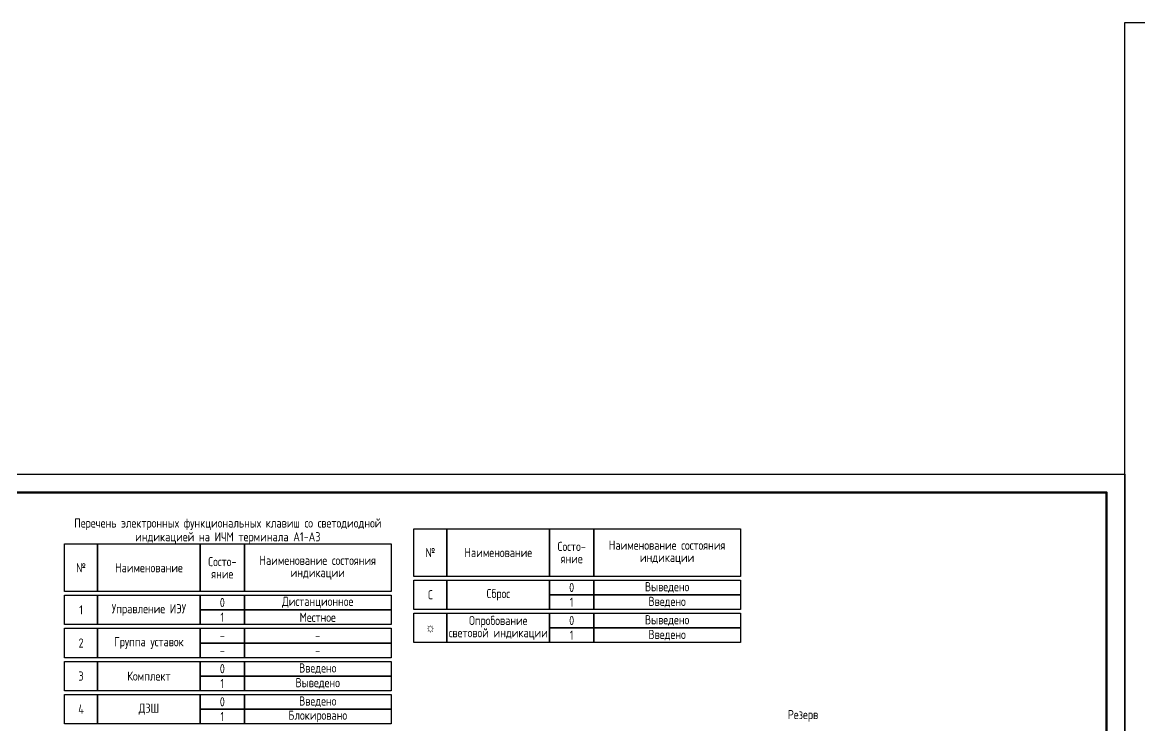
# Model space of a CAD drawing. Header units: millimetres. Extents: x -840 to 2694, y 0 to 584.
# Drawn here: x 1799.5 to 2104, y 228.4 to 419.9 of the extents above; entities that cross this region are included whole.
import ezdxf

# ---------------------------------------------------------------- set-up
doc = ezdxf.new("R2010")
doc.units = ezdxf.units.MM
doc.styles.add('Gost type A_2.5', font='GOST_0.TTF', dxfattribs={"height": 2.5})
doc.styles.add('Gost_type_A', font='GOST_0.TTF')

# ---------------------------------------------------------------- blocks, each defined once
blk = doc.blocks.new('Формат_А3')
blk.add_lwpolyline([(-420, 297), (0, 297), (0, 0), (-420, 0)], close=True)
at = {"lineweight": 50}
blk.add_lwpolyline([(-400, 292), (-5, 292), (-5, 5), (-400, 5)], close=True, dxfattribs=at)

msp = doc.modelspace()

# ---------------------------------------------------------------- linework, layer by layer
for points in [[(2397, 419.88), (2397, -0.12), (2100, -0.12), (2100, 419.88)], [(1906.21, 282), (1915.21, 282), (1915.21, 269), (1906.21, 269)], [(1915.21, 282), (1943.21, 282), (1943.21, 269), (1915.21, 269)], [(1943.21, 282), (1955.21, 282), (1955.21, 269), (1943.21, 269)], [(1955.21, 282), (1995.21, 282), (1995.21, 269), (1955.21, 269)], [(1811, 277.87), (1820, 277.87), (1820, 264.87), (1811, 264.87)], [(1820, 277.87), (1848, 277.87), (1848, 264.87), (1820, 264.87)], [(1848, 277.87), (1860, 277.87), (1860, 264.87), (1848, 264.87)], [(1860, 277.87), (1900, 277.87), (1900, 264.87), (1860, 264.87)], [(1906.21, 268), (1915.21, 268), (1915.21, 260), (1906.21, 260)], [(1915.21, 268), (1943.21, 268), (1943.21, 260), (1915.21, 260)], [(1943.21, 268), (1955.21, 268), (1955.21, 264), (1943.21, 264)], [(1955.21, 268), (1995.21, 268), (1995.21, 264), (1955.21, 264)], [(1811, 263.87), (1820, 263.87), (1820, 255.87), (1811, 255.87)], [(1820, 263.87), (1848, 263.87), (1848, 255.87), (1820, 255.87)], [(1848, 263.87), (1860, 263.87), (1860, 259.87), (1848, 259.87)], [(1860, 263.87), (1900, 263.87), (1900, 259.87), (1860, 259.87)], [(1943.21, 264), (1955.21, 264), (1955.21, 260), (1943.21, 260)], [(1955.21, 264), (1995.21, 264), (1995.21, 260), (1955.21, 260)], [(1848, 259.87), (1860, 259.87), (1860, 255.87), (1848, 255.87)], [(1860, 259.87), (1900, 259.87), (1900, 255.87), (1860, 255.87)], [(1906.21, 259), (1915.21, 259), (1915.21, 251), (1906.21, 251)], [(1915.21, 259), (1943.21, 259), (1943.21, 251), (1915.21, 251)], [(1943.21, 259), (1955.21, 259), (1955.21, 255), (1943.21, 255)], [(1955.21, 259), (1995.21, 259), (1995.21, 255), (1955.21, 255)], [(1811, 254.87), (1820, 254.87), (1820, 246.87), (1811, 246.87)], [(1820, 254.87), (1848, 254.87), (1848, 246.87), (1820, 246.87)], [(1848, 254.87), (1860, 254.87), (1860, 250.87), (1848, 250.87)], [(1860, 254.87), (1900, 254.87), (1900, 250.87), (1860, 250.87)], [(1943.21, 255), (1955.21, 255), (1955.21, 251), (1943.21, 251)], [(1955.21, 255), (1995.21, 255), (1995.21, 251), (1955.21, 251)], [(1848, 250.87), (1860, 250.87), (1860, 246.87), (1848, 246.87)], [(1860, 250.87), (1900, 250.87), (1900, 246.87), (1860, 246.87)], [(1811, 245.87), (1820, 245.87), (1820, 237.87), (1811, 237.87)], [(1811, 245.87), (1820, 245.87), (1820, 237.87), (1811, 237.87)], [(1820, 245.87), (1848, 245.87), (1848, 237.87), (1820, 237.87)], [(1848, 245.87), (1860, 245.87), (1860, 241.87), (1848, 241.87)], [(1860, 245.87), (1900, 245.87), (1900, 241.87), (1860, 241.87)], [(1848, 241.87), (1860, 241.87), (1860, 237.87), (1848, 237.87)], [(1860, 241.87), (1900, 241.87), (1900, 237.87), (1860, 237.87)], [(1811, 236.87), (1820, 236.87), (1820, 228.87), (1811, 228.87)], [(1820, 236.87), (1848, 236.87), (1848, 228.87), (1820, 228.87)], [(1848, 236.87), (1860, 236.87), (1860, 232.87), (1848, 232.87)], [(1860, 236.87), (1900, 236.87), (1900, 232.87), (1860, 232.87)], [(1848, 232.87), (1860, 232.87), (1860, 228.87), (1848, 228.87)], [(1860, 232.87), (1900, 232.87), (1900, 228.87), (1860, 228.87)]]:
    msp.add_lwpolyline(points, close=True)

# ---------------------------------------------------------------- block references
at = {"color": 1}
msp.add_blockref('Формат_А3', (2100, -0.12), dxfattribs=at)

# ---------------------------------------------------------------- texts
at = {"char_height": 2.5}
for s, insert, width, attachment_point, line_spacing_factor, style in [('Перечень электронных функциональных клавиш со светодиодной индикацией на ИЧМ терминала А1-A3', (1855.5, 277.87), 89, 8, 0.9, 'Gost_type_A'), ('Состо- яние', (1949.21, 275.5), 12, 5, 0.8, 'Gost_type_A'), ('Наименование состояния индикации ', (1975.21, 275.5), 40, 5, 0.8, 'Gost_type_A'), ('Состо- яние', (1854, 271.37), 12, 5, 0.8, 'Gost_type_A'), ('Наименование состояния индикации', (1880, 271.37), 40, 5, 0.8, 'Gost_type_A'), ('№ ', (1910.71, 275.5), 9, 5, 0.8, 'Gost_type_A'), ('Наименование ', (1929.21, 275.5), 28, 5, 0.8, 'Gost_type_A'), ('№ ', (1815.5, 271.37), 9, 5, 0.8, 'Gost_type_A'), ('Наименование ', (1834, 271.37), 28, 5, 0.8, 'Gost_type_A'), ('C', (1910.71, 264), 9, 5, 0.8, 'Gost_type_A'), ('Сброс', (1929.21, 264), 28, 5, 0.8, 'Gost_type_A'), ('0', (1949.21, 266), 12, 5, 0.8, 'Gost_type_A'), ('Выведено', (1975.21, 266), 40, 5, 0.8, 'Gost_type_A'), ('0', (1854, 261.87), 12, 5, 0.8, 'Gost_type_A'), ('Дистанционное', (1880, 261.87), 40, 5, 0.8, 'Gost_type_A'), ('1', (1949.21, 262), 12, 5, 0.8, 'Gost_type_A'), ('Введено', (1975.21, 262), 40, 5, 0.8, 'Gost_type_A'), ('1', (1815.5, 259.87), 9, 5, 0.8, 'Gost_type_A'), ('Управление ИЭУ', (1834, 259.87), 28, 5, 0.8, 'Gost_type_A'), ('1', (1854, 257.87), 12, 5, 0.8, 'Gost_type_A'), ('Местное', (1880, 257.87), 40, 5, 0.8, 'Gost_type_A'), ('☼', (1910.71, 255), 9, 5, 0.8, 'Gost_type_A'), ('Опробование световой индикации', (1929.21, 255), 28, 5, 0.8, 'Gost_type_A'), ('0', (1949.21, 257), 12, 5, 0.8, 'Gost_type_A'), ('Выведено', (1975.21, 257), 40, 5, 0.8, 'Gost_type_A'), ('1', (1949.21, 253), 12, 5, 0.8, 'Gost_type_A'), ('Введено', (1975.21, 253), 40, 5, 0.8, 'Gost_type_A'), ('2', (1815.5, 250.87), 9, 5, 0.8, 'Gost_type_A'), ('Группа уставок', (1834, 250.87), 28, 5, 0.8, 'Gost_type_A'), ('-', (1854, 252.87), 12, 5, 0.8, 'Gost_type_A'), ('-', (1880, 252.87), 40, 5, 0.8, 'Gost_type_A'), ('-', (1854, 248.87), 12, 5, 0.8, 'Gost_type_A'), ('-', (1880, 248.87), 40, 5, 0.8, 'Gost_type_A'), ('0', (1854, 243.87), 12, 5, 0.8, 'Gost_type_A'), ('Введено', (1880, 243.87), 40, 5, 0.8, 'Gost_type_A'), ('3', (1815.5, 241.87), 9, 5, 0.8, 'Gost_type_A'), ('Комплект', (1834, 241.87), 28, 5, 0.8, 'Gost type A_2.5'), ('1', (1854, 239.87), 12, 5, 0.8, 'Gost_type_A'), ('Выведено', (1880, 239.87), 40, 5, 0.8, 'Gost_type_A'), ('0', (1854, 234.87), 12, 5, 0.8, 'Gost_type_A'), ('Введено', (1880, 234.87), 40, 5, 0.8, 'Gost_type_A'), ('4', (1815.5, 232.87), 9, 5, 0.8, 'Gost_type_A'), ('ДЗШ', (1834, 232.87), 28, 5, 0.8, 'Gost type A_2.5'), ('1', (1854, 230.87), 12, 5, 0.8, 'Gost_type_A'), ('Блокировано', (1880, 230.87), 40, 5, 0.8, 'Gost_type_A'), ('Резерв', (2012.24, 231.04), 192, 5, 0.9, 'Gost_type_A')]:
    msp.add_mtext(s, dxfattribs=dict(at, insert=insert, width=width, attachment_point=attachment_point, line_spacing_factor=line_spacing_factor, style=style))

doc.saveas('drawing.dxf')
